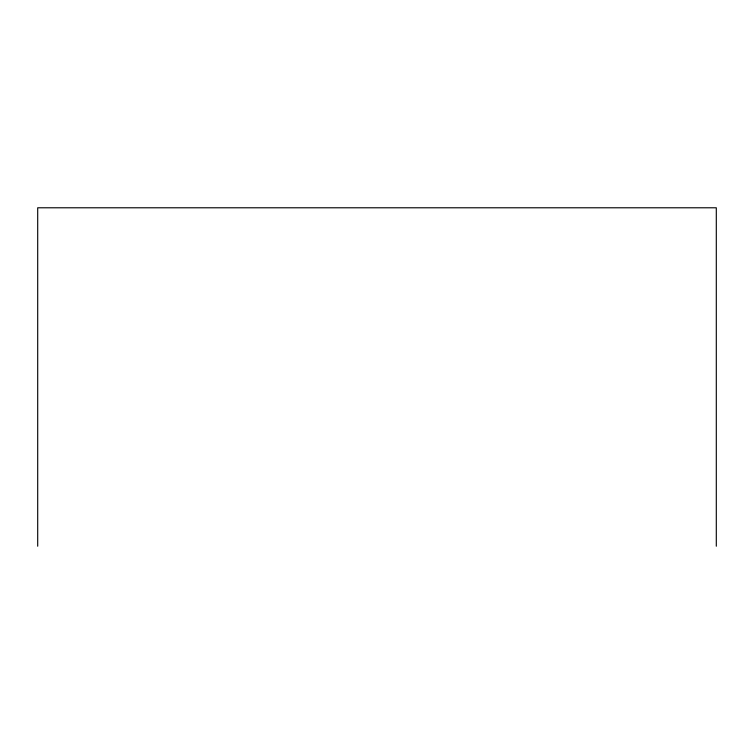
<?xml version="1.0" encoding="UTF-8"?>
<svg xmlns="http://www.w3.org/2000/svg" width="754" height="754" viewBox="0 0 754 754"><rect width="100%" height="100%" fill="white"/><g stroke="black" fill="none" stroke-linecap="round" stroke-linejoin="round"><path stroke-width="1.13" d="M716.3 546.216L716.3 207.784L37.7 207.784L37.7 546.216"/></g></svg>
